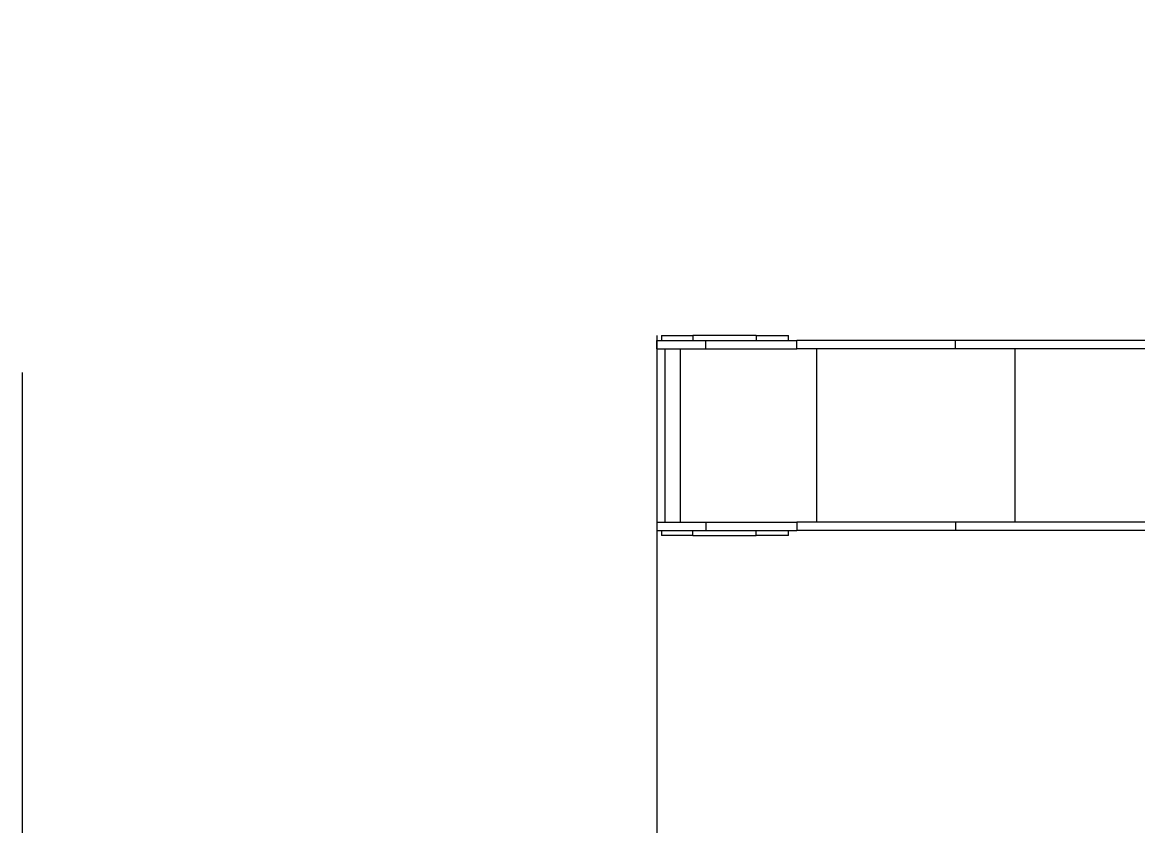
# Model space of a CAD drawing. Header units: millimetres. Extents: x -9848 to 7178, y -5300 to 6667.
# Drawn here: x -9848 to -6333, y -1753 to 781 of the extents above; entities that cross this region are included whole.
import ezdxf

# ---------------------------------------------------------------- set-up
doc = ezdxf.new("R2010")
doc.units = ezdxf.units.MM
for name, color, linetype in [('DIKOM_ОБЪЕКТ', 7, 'Continuous'), ('DIKOM_РАЗМЕР_ЗОНА', 7, 'Continuous'), ('DIKOM_РАЗМЕР_ОБЪЕКТА', 7, 'Continuous')]:
    doc.layers.add(name, color=color, linetype=linetype)
doc.styles.add('style1', font='arial.ttf', dxfattribs={"width": 0.8})
doc.dimstyles.new('1-50', dxfattribs={"dimtxt": 300, "dimasz": 200, "dimexe": 100, "dimexo": 0, "dimgap": 100, "dimtad": 0, "dimdec": 0, "dimtxsty": 'style1', "dimcen": 0, "dimclrd": 7, "dimclre": 7, "dimadec": 1, "dimazin": 2, "dimtfac": 1, "dimtdec": 0, "dimtmove": 1, "dimatfit": 3, "dimfxl": 0, "dimlwd": 25, "dimlwe": 18, "dimarcsym": 0})

# ---------------------------------------------------------------- blocks, each defined once
blk = doc.blocks.new('*D21')
at = {"layer": 'Defpoints', "color": 0, "transparency": 16777216}
for p in [(4614.2, 781.1), (-7848.5, -207.2), (-7848.5, -4134.2)]:
    blk.add_point(p, dxfattribs=at)
at = {"layer": 'DIKOM_РАЗМЕР_ОБЪЕКТА', "color": 7, "lineweight": 18, "transparency": 16777216}
for p, q in [((4614.2, 781.1), (4614.2, -4234.2)), ((-7848.5, -207.2), (-7848.5, -4234.2))]:
    blk.add_line(p, q, dxfattribs=at)
at = {"layer": 'DIKOM_РАЗМЕР_ОБЪЕКТА', "color": 7, "lineweight": 25, "transparency": 16777216}
for p, q in [((-7648.5, -4134.2), (-2616.9, -4134.2)), ((4414.2, -4134.2), (-1537.1, -4134.2))]:
    blk.add_line(p, q, dxfattribs=at)
at = {"layer": 'DIKOM_РАЗМЕР_ОБЪЕКТА', "color": 7, "transparency": 16777216}
for points in [[(-7648.5, -4100.8), (-7648.5, -4167.5), (-7848.5, -4134.2)], [(4414.2, -4100.8), (4414.2, -4167.5), (4614.2, -4134.2)]]:
    blk.add_solid(points, dxfattribs=at)
at = {"layer": 'DIKOM_РАЗМЕР_ОБЪЕКТА', "color": 0, "transparency": 16777216, "insert": (-2077, -4134.2), "char_height": 300, "attachment_point": 5, "style": 'style1'}
blk.add_mtext('12450', dxfattribs=at)
blk = doc.blocks.new('*D19')
at = {"layer": 'Defpoints', "color": 0, "transparency": 16777216}
for p in [(6614.2, 297.4), (-9848.5, -323.2), (6614.2, -5102.9)]:
    blk.add_point(p, dxfattribs=at)
at = {"layer": 'DIKOM_РАЗМЕР_ЗОНА', "color": 7, "lineweight": 18, "transparency": 16777216}
for p, q in [((6614.2, 297.4), (6614.2, -5202.9)), ((-9848.5, -323.2), (-9848.5, -5202.9))]:
    blk.add_line(p, q, dxfattribs=at)
at = {"layer": 'DIKOM_РАЗМЕР_ЗОНА', "color": 7, "lineweight": 25, "transparency": 16777216}
for p, q in [((-9648.5, -5102.9), (-2606.9, -5102.9)), ((6414.2, -5102.9), (-1527.1, -5102.9))]:
    blk.add_line(p, q, dxfattribs=at)
at = {"layer": 'DIKOM_РАЗМЕР_ЗОНА', "color": 7, "transparency": 16777216}
for points in [[(-9648.5, -5069.6), (-9648.5, -5136.3), (-9848.5, -5102.9)], [(6414.2, -5069.6), (6414.2, -5136.3), (6614.2, -5102.9)]]:
    blk.add_solid(points, dxfattribs=at)
at = {"layer": 'DIKOM_РАЗМЕР_ЗОНА', "color": 0, "transparency": 16777216, "insert": (-2067, -5102.9), "char_height": 300, "attachment_point": 5, "style": 'style1'}
blk.add_mtext('16450', dxfattribs=at)

msp = doc.modelspace()

# ---------------------------------------------------------------- linework, layer by layer
at = {"layer": 'DIKOM_ОБЪЕКТ', "color": 7, "linetype": 'Continuous', "lineweight": 15}
for p, q in [((-7833.9, -207.2), (-7833.9, -222.2)), ((-7833.9, -207.2), (-7735.7, -207.2)), ((-7735.7, -207.2), (-7735.7, -222.2)), ((-7535.7, -207.2), (-7735.7, -207.2)), ((-7535.7, -207.2), (-7535.7, -222.2)), ((-7535.7, -207.2), (-7433.9, -207.2)), ((-7433.9, -222.2), (-7433.9, -207.2)), ((-7848.5, -249.2), (-7848.5, -222.2)), ((-7848.5, -222.2), (-7694.1, -222.2)), ((-7694.1, -249.2), (-7694.1, -222.2)), ((-7694.1, -222.2), (-7407.2, -222.2)), ((-7407.2, -249.2), (-7407.2, -222.2)), ((-6906.9, -222.2), (-7407.2, -222.2)), ((-6906.9, -249.2), (-6906.9, -222.2)), ((-6225.4, -222.2), (-6906.9, -222.2)), ((-7848.5, -249.2), (-7694.1, -249.2)), ((-7823.5, -249.2), (-7823.5, -795.2)), ((-7774.4, -795.2), (-7774.4, -249.2)), ((-7694.1, -249.2), (-7407.2, -249.2)), ((-6906.9, -249.2), (-7407.2, -249.2)), ((-7344.8, -795.2), (-7344.8, -249.2)), ((-6223.9, -249.2), (-6906.9, -249.2)), ((-6719.5, -795.2), (-6719.5, -249.2)), ((-7848.5, -795.2), (-7848.5, -822.2)), ((-7848.5, -795.2), (-7694.1, -795.2)), ((-7694.1, -795.2), (-7694.1, -822.2)), ((-7694.1, -795.2), (-7407.2, -795.2)), ((-7407.2, -795.2), (-7407.2, -822.2)), ((-6906.9, -795.2), (-7407.2, -795.2)), ((-6906.9, -795.2), (-6906.9, -822.2)), ((-6223.9, -795.2), (-6906.9, -795.2)), ((-7848.5, -822.2), (-7694.1, -822.2)), ((-7833.9, -822.2), (-7833.9, -837.2)), ((-7735.7, -837.2), (-7833.9, -837.2)), ((-7735.7, -837.2), (-7735.7, -822.2)), ((-7735.7, -837.2), (-7535.7, -837.2)), ((-7694.1, -822.2), (-7407.2, -822.2)), ((-7535.7, -837.2), (-7535.7, -822.2)), ((-7433.9, -837.2), (-7535.7, -837.2)), ((-7433.9, -837.2), (-7433.9, -822.2)), ((-6906.9, -822.2), (-7407.2, -822.2)), ((-6225.4, -822.2), (-6906.9, -822.2))]:
    msp.add_line(p, q, dxfattribs=at)

# ---------------------------------------------------------------- dimensions: what is measured, and where the dimension line sits
at = {"layer": 'DIKOM_РАЗМЕР_ЗОНА'}
dim = msp.add_linear_dim(base=(6614.2, -5102.9), p1=(-9848.5, -323.2), p2=(6614.2, 297.4), text='16450', dimstyle='1-50', override={"dimscale": 1, "dimtix": 0, "dimtofl": 1, "dimtmove": 1, "dimatfit": 3}, dxfattribs=at)
dim.commit()
dim.dimension.update_dxf_attribs({"geometry": '*D19', "text_midpoint": (-2067, -5102.9), "dimtype": 160})
at = {"layer": 'DIKOM_РАЗМЕР_ОБЪЕКТА'}
dim = msp.add_linear_dim(base=(-7848.5, -4134.2), p1=(4614.2, 781.1), p2=(-7848.5, -207.2), text='12450', dimstyle='1-50', override={"dimscale": 1, "dimtix": 0, "dimtofl": 1, "dimtmove": 1, "dimatfit": 3}, dxfattribs=at)
dim.commit()
dim.dimension.update_dxf_attribs({"geometry": '*D21', "text_midpoint": (-2077, -4134.2), "dimtype": 160})

doc.saveas('drawing.dxf')
